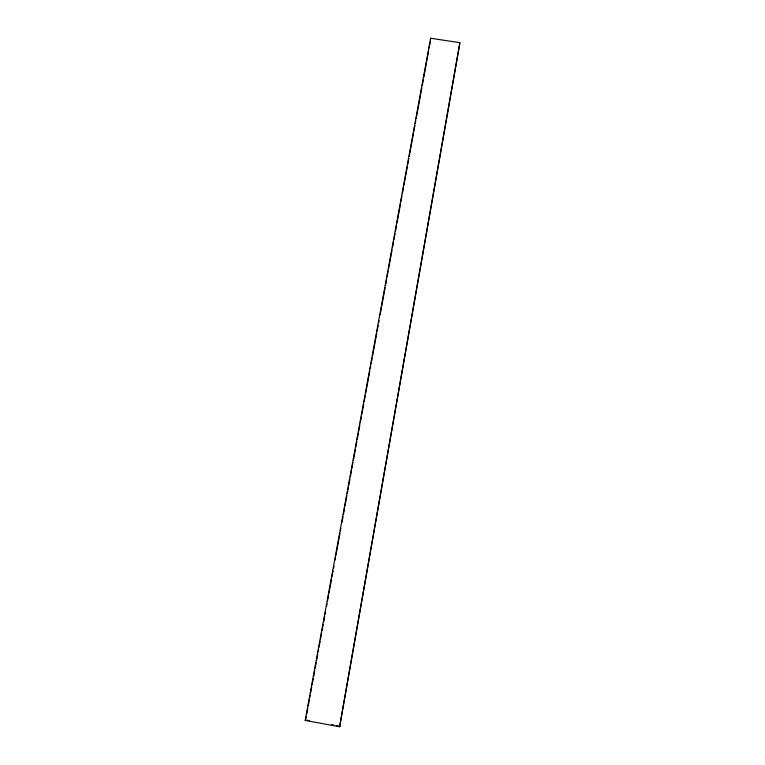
<?xml version="1.0" encoding="UTF-8"?>
<svg xmlns="http://www.w3.org/2000/svg" width="765" height="765" viewBox="0 0 765 765"><rect width="100%" height="100%" fill="white"/><g stroke="black" fill="none" stroke-linecap="round" stroke-linejoin="round"><path stroke-width="1.15" d="M430.504 40.067L430.609 38.25L459.822 42.649L459.526 45.364L339.622 726.75L305.178 720.41L430.609 38.25M339.622 726.75L459.822 42.649M305.885 718.765L306.316 716.413M306.746 714.061L307.826 708.189M308.257 705.846L309.337 699.965M309.768 697.623L310.198 695.27M310.628 692.918L311.709 687.047M312.139 684.694L313.22 678.823M313.65 676.48L314.731 670.599M315.161 668.256L316.241 662.375M316.681 660.032L317.752 654.161M318.192 651.809L318.623 649.456M319.053 647.104L320.133 641.233M320.564 638.89L321.644 633.009M322.075 630.666L323.155 624.785M323.585 622.442L324.666 616.571M325.096 614.219L325.527 611.866M326.607 605.995L327.038 603.642M327.468 601.3L328.548 595.419M328.979 593.076L331.57 578.981M332 576.628L333.081 570.757M333.511 568.405L333.951 566.052M335.032 560.181L335.462 557.838M335.892 555.486L339.995 533.167M340.425 530.814L340.855 528.462M341.936 522.591L343.016 516.719M343.447 514.367L344.527 508.495M344.958 506.143L346.899 495.577M347.329 493.224L348.41 487.353M348.84 485L349.921 479.129M350.351 476.777L351.431 470.905M351.862 468.562L352.942 462.682M353.382 460.339L355.323 449.763M355.754 447.41L356.834 441.539M357.265 439.196L358.345 433.315M358.775 430.972L359.856 425.091M360.286 422.749L361.367 416.877M361.797 414.525L363.738 403.949M364.169 401.606L365.249 395.725M365.68 393.382L369.782 371.063M370.212 368.711L370.652 366.359M371.082 364.016L372.163 358.135M372.593 355.792L376.696 333.473M377.126 331.121L378.206 325.249M378.637 322.897L379.067 320.554M380.148 314.673L385.111 287.659M385.541 285.307L386.621 279.435M387.052 277.083L388.132 271.212M388.563 268.869L392.024 250.069M392.455 247.717L393.535 241.845M393.965 239.493L395.046 233.621M395.476 231.279L396.557 225.398M396.987 223.055L400.439 204.255M400.87 201.912L401.95 196.031M402.38 193.688L403.461 187.808M403.891 185.465L407.353 166.665M407.783 164.322L408.864 158.441M409.294 156.098L413.396 133.779M413.827 131.427L414.907 125.556M415.338 123.203L415.768 120.86M416.198 118.508L421.811 87.965M422.242 85.613L423.322 79.742M423.753 77.389L428.725 50.375M429.155 48.023L430.236 42.151M305.178 720.41L305.665 719.942M306.841 720.152L309.175 720.582M331.723 724.732L334.066 725.163M336.409 725.602L339.928 726.243"/></g></svg>
